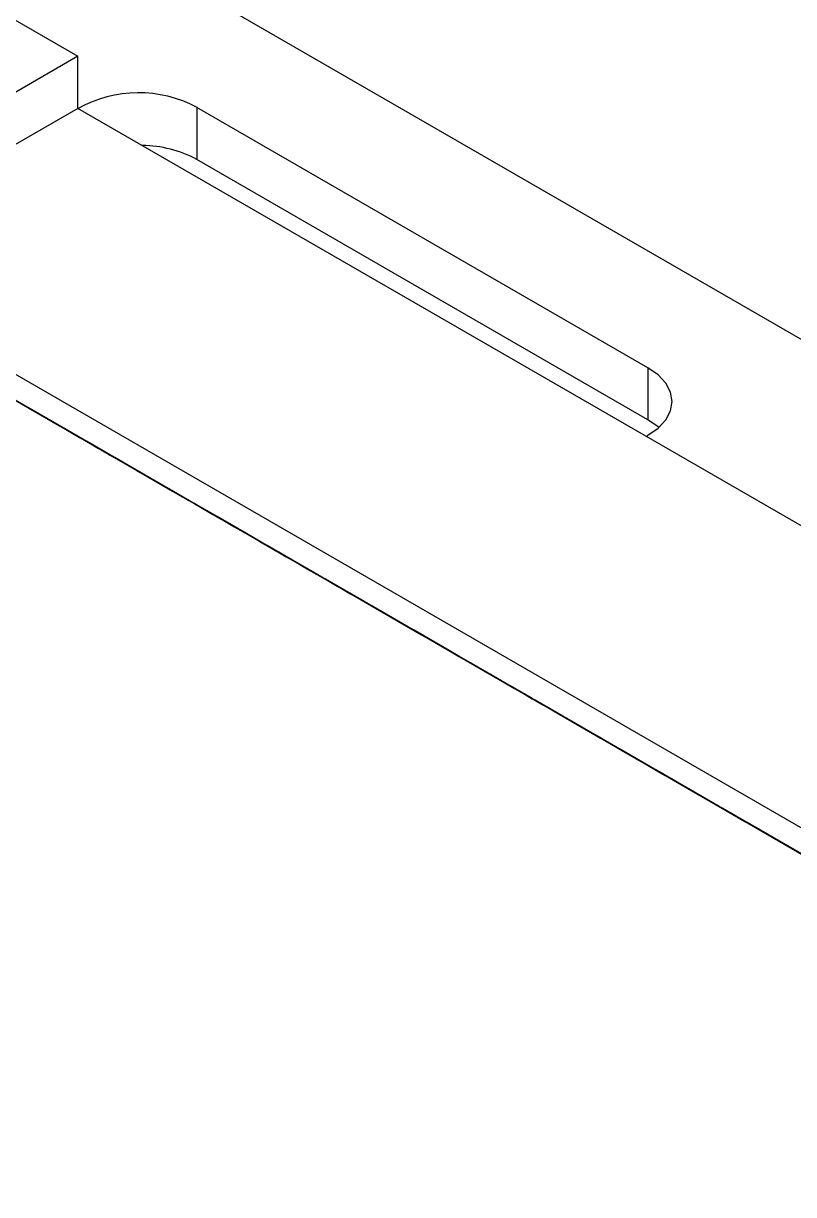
# Model space of a CAD drawing. Header units: millimetres. Extents: x 15 to 415, y 5 to 292.
# Drawn here: x 340.02 to 352.09, y 89.53 to 107.89 of the extents above; entities that cross this region are included whole.
import ezdxf

# ---------------------------------------------------------------- set-up
doc = ezdxf.new("R2010")
doc.units = ezdxf.units.MM

msp = doc.modelspace()

# ---------------------------------------------------------------- linework, layer by layer
at = {"color": 7, "linetype": 'Continuous', "lineweight": 25}
for p, q in [((336.347, 109.99), (340.873, 107.378)), ((366.031, 94.96), (342.714, 108.421)), ((330.69, 107.296), (360.954, 89.825)), ((340.873, 107.378), (336.771, 105.01)), ((340.873, 106.561), (340.873, 107.378)), ((340.873, 106.561), (336.771, 104.194)), ((358.267, 96.519), (340.873, 106.561)), ((349.81, 102.495), (342.739, 106.577)), ((342.739, 106.577), (342.739, 105.76)), ((349.81, 101.678), (342.739, 105.76)), ((364.844, 87.579), (334.579, 105.05)), ((336.771, 104.194), (354.873, 93.744)), ((340.079, 101.876), (339.018, 102.488)), ((349.81, 102.495), (349.81, 101.678)), ((340.482, 101.643), (339.587, 102.159)), ((339.688, 102.101), (340.582, 101.585)), ((340.011, 101.915), (340.054, 101.89)), ((341.079, 101.298), (340.018, 101.911)), ((340.018, 101.911), (340.16, 101.829)), ((340.231, 101.788), (340.079, 101.876)), ((340.16, 101.829), (340.498, 101.634)), ((340.505, 101.629), (340.339, 101.725)), ((340.339, 101.725), (340.482, 101.643)), ((341.374, 101.128), (340.48, 101.644)), ((340.48, 101.644), (340.58, 101.586)), ((340.498, 101.634), (340.57, 101.592)), ((340.891, 101.407), (340.505, 101.629)), ((340.58, 101.586), (341.474, 101.07)), ((340.582, 101.585), (340.725, 101.503)), ((340.62, 101.563), (340.64, 101.551)), ((341.661, 100.963), (340.638, 101.553)), ((340.638, 101.553), (340.797, 101.461)), ((340.667, 101.536), (341.051, 101.315)), ((340.745, 101.491), (340.667, 101.536)), ((340.725, 101.503), (340.891, 101.407)), ((341.449, 101.085), (340.755, 101.485)), ((340.755, 101.485), (340.873, 101.417)), ((340.797, 101.461), (341.211, 101.222)), ((340.873, 101.417), (341.362, 101.134)), ((341.134, 101.267), (340.938, 101.38)), ((340.938, 101.38), (341.12, 101.275)), ((341.269, 101.189), (341.005, 101.341)), ((341.005, 101.341), (341.171, 101.245)), ((341.051, 101.315), (341.125, 101.272)), ((341.057, 101.311), (341.127, 101.27)), ((341.362, 101.134), (341.073, 101.302)), ((341.073, 101.302), (341.197, 101.23)), ((341.299, 101.171), (341.079, 101.298)), ((341.12, 101.275), (341.785, 100.891)), ((341.127, 101.27), (341.295, 101.174)), ((341.606, 100.994), (341.134, 101.267)), ((341.171, 101.245), (342.269, 100.611)), ((341.197, 101.23), (341.585, 101.006)), ((341.211, 101.222), (341.38, 101.125)), ((341.398, 101.114), (341.231, 101.21)), ((341.231, 101.21), (341.374, 101.128)), ((341.295, 101.174), (341.235, 101.208)), ((342.351, 100.564), (341.252, 101.198)), ((341.252, 101.198), (341.372, 101.129)), ((341.436, 101.092), (341.268, 101.189)), ((341.268, 101.189), (341.37, 101.13)), ((341.38, 101.125), (341.269, 101.189)), ((341.37, 101.13), (341.695, 100.943)), ((341.372, 101.129), (341.991, 100.772)), ((341.784, 100.891), (341.398, 101.114)), ((342.15, 100.68), (341.436, 101.092)), ((341.826, 100.867), (341.449, 101.085)), ((341.474, 101.07), (341.617, 100.987)), ((341.585, 101.006), (342.242, 100.627)), ((341.695, 100.943), (341.606, 100.994)), ((341.617, 100.987), (341.784, 100.891)), ((341.785, 100.891), (341.661, 100.963)), ((342.126, 100.693), (341.666, 100.959)), ((341.666, 100.959), (341.941, 100.8)), ((342.313, 100.586), (341.726, 100.925)), ((341.726, 100.925), (341.85, 100.853)), ((342.109, 100.704), (341.818, 100.872)), ((341.818, 100.872), (341.906, 100.821)), ((341.941, 100.8), (341.826, 100.867)), ((341.85, 100.853), (342.873, 100.263)), ((341.906, 100.821), (342.357, 100.56)), ((342.988, 100.196), (341.928, 100.809)), ((341.928, 100.809), (342.069, 100.727)), ((342.111, 100.702), (341.942, 100.8)), ((341.942, 100.8), (342.442, 100.511)), ((341.991, 100.772), (342.231, 100.633)), ((342.069, 100.727), (342.407, 100.532)), ((342.231, 100.633), (342.109, 100.704)), ((342.307, 100.589), (342.111, 100.702)), ((342.242, 100.627), (342.126, 100.693)), ((342.323, 100.58), (342.128, 100.692)), ((342.128, 100.692), (342.27, 100.611)), ((342.269, 100.611), (342.15, 100.68)), ((342.27, 100.611), (342.51, 100.472)), ((342.99, 100.195), (342.307, 100.589)), ((342.547, 100.451), (342.313, 100.586)), ((342.71, 100.356), (342.323, 100.58)), ((342.51, 100.472), (342.351, 100.564)), ((342.357, 100.56), (342.547, 100.451)), ((342.407, 100.532), (342.479, 100.49)), ((342.442, 100.511), (342.611, 100.413)), ((342.611, 100.413), (342.448, 100.508)), ((342.448, 100.508), (343.34, 99.993)), ((343.57, 99.861), (342.547, 100.451)), ((342.547, 100.451), (342.706, 100.359)), ((342.576, 100.434), (342.96, 100.212)), ((342.654, 100.389), (342.576, 100.434)), ((342.812, 100.298), (342.69, 100.368)), ((342.69, 100.368), (342.99, 100.195)), ((342.706, 100.359), (343.12, 100.12)), ((342.873, 100.263), (342.71, 100.356)), ((343.224, 100.06), (342.812, 100.298)), ((343.043, 100.164), (342.847, 100.278)), ((342.847, 100.278), (343.029, 100.173)), ((343.178, 100.086), (342.914, 100.239)), ((342.914, 100.239), (343.08, 100.143)), ((342.96, 100.212), (343.034, 100.17)), ((343.209, 100.069), (342.988, 100.196)), ((343.029, 100.173), (343.694, 99.789)), ((343.515, 99.892), (343.043, 100.164)), ((343.08, 100.143), (344.178, 99.509)), ((343.12, 100.12), (343.289, 100.023)), ((344.26, 99.462), (343.161, 100.096)), ((343.161, 100.096), (343.281, 100.027)), ((343.345, 99.99), (343.178, 100.087)), ((343.178, 100.087), (343.279, 100.028)), ((343.289, 100.023), (343.178, 100.086)), ((343.34, 99.993), (343.224, 100.06)), ((343.279, 100.028), (343.604, 99.841)), ((343.281, 100.027), (343.901, 99.669)), ((343.333, 99.997), (343.354, 99.985)), ((344.059, 99.578), (343.345, 99.99)), ((343.604, 99.841), (343.515, 99.892)), ((343.694, 99.789), (343.57, 99.861)), ((344.222, 99.484), (343.635, 99.823)), ((343.635, 99.823), (343.759, 99.751)), ((344.018, 99.601), (343.727, 99.77)), ((343.727, 99.77), (343.815, 99.719)), ((343.759, 99.751), (344.782, 99.161)), ((343.815, 99.719), (344.266, 99.458)), ((343.834, 99.707), (343.932, 99.651)), ((344.897, 99.094), (343.837, 99.706)), ((343.837, 99.706), (343.978, 99.625)), ((344.021, 99.6), (343.851, 99.698)), ((343.851, 99.698), (344.351, 99.409)), ((343.901, 99.669), (344.14, 99.531)), ((343.932, 99.651), (344.101, 99.554)), ((343.978, 99.625), (344.316, 99.43)), ((344.101, 99.554), (344.016, 99.602)), ((344.14, 99.531), (344.018, 99.601)), ((344.216, 99.487), (344.021, 99.6)), ((344.233, 99.478), (344.038, 99.59)), ((344.038, 99.59), (344.179, 99.509)), ((344.178, 99.509), (344.059, 99.578)), ((344.179, 99.509), (344.419, 99.37)), ((344.899, 99.093), (344.216, 99.487)), ((344.456, 99.349), (344.222, 99.484)), ((344.62, 99.254), (344.233, 99.478)), ((344.419, 99.37), (344.26, 99.462)), ((344.266, 99.458), (344.456, 99.349)), ((344.316, 99.43), (344.388, 99.388)), ((344.351, 99.409), (344.521, 99.311)), ((344.521, 99.311), (344.358, 99.405)), ((344.358, 99.405), (345.249, 98.891)), ((345.479, 98.758), (344.456, 99.349)), ((344.456, 99.349), (344.615, 99.257)), ((344.485, 99.332), (344.87, 99.11)), ((344.563, 99.287), (344.485, 99.332)), ((344.688, 99.215), (344.519, 99.312)), ((344.721, 99.195), (344.599, 99.266)), ((344.599, 99.266), (344.899, 99.093)), ((344.615, 99.257), (345.029, 99.018)), ((344.782, 99.161), (344.62, 99.254)), ((345.134, 98.957), (344.721, 99.195)), ((344.952, 99.062), (344.756, 99.176)), ((344.756, 99.176), (344.938, 99.071)), ((345.087, 98.984), (344.823, 99.137)), ((344.823, 99.137), (344.989, 99.041)), ((344.87, 99.11), (344.943, 99.068)), ((345.118, 98.967), (344.897, 99.094)), ((344.938, 99.071), (345.603, 98.686)), ((345.424, 98.79), (344.952, 99.062)), ((344.989, 99.041), (346.088, 98.407)), ((345.575, 98.702), (345.006, 99.031)), ((345.006, 99.031), (345.154, 98.945)), ((345.029, 99.018), (345.198, 98.92)), ((346.169, 98.36), (345.07, 98.994)), ((345.07, 98.994), (345.19, 98.925)), ((345.254, 98.888), (345.087, 98.985)), ((345.087, 98.985), (345.188, 98.926)), ((345.198, 98.92), (345.087, 98.984)), ((345.249, 98.891), (345.134, 98.957)), ((345.188, 98.926), (345.513, 98.738)), ((345.19, 98.925), (345.81, 98.567)), ((345.968, 98.476), (345.254, 98.888)), ((345.306, 98.858), (345.521, 98.734)), ((345.361, 98.826), (345.306, 98.858)), ((345.513, 98.738), (345.424, 98.79)), ((345.603, 98.686), (345.479, 98.758)), ((345.521, 98.734), (345.826, 98.558)), ((346.131, 98.382), (345.544, 98.721)), ((345.544, 98.721), (345.668, 98.649)), ((346.01, 98.451), (345.575, 98.702)), ((345.927, 98.499), (345.636, 98.667)), ((345.636, 98.667), (345.725, 98.616)), ((345.668, 98.649), (346.691, 98.058)), ((345.725, 98.616), (346.175, 98.356)), ((346.807, 97.992), (345.746, 98.604)), ((345.746, 98.604), (345.887, 98.523)), ((345.93, 98.498), (345.761, 98.595)), ((345.761, 98.595), (346.261, 98.307)), ((345.81, 98.567), (346.049, 98.429)), ((345.826, 98.558), (346.01, 98.451)), ((345.887, 98.523), (346.225, 98.328)), ((346.049, 98.429), (345.927, 98.499)), ((346.125, 98.385), (345.93, 98.498)), ((346.142, 98.376), (345.947, 98.488)), ((345.947, 98.488), (346.088, 98.407)), ((346.088, 98.407), (345.968, 98.476)), ((346.088, 98.407), (346.328, 98.268)), ((346.808, 97.991), (346.125, 98.385)), ((346.365, 98.246), (346.131, 98.382)), ((346.529, 98.152), (346.142, 98.376)), ((346.328, 98.268), (346.169, 98.36)), ((346.175, 98.356), (346.365, 98.246)), ((346.225, 98.328), (346.298, 98.286)), ((346.261, 98.307), (346.43, 98.209)), ((346.43, 98.209), (346.267, 98.303)), ((346.267, 98.303), (347.158, 97.789)), ((347.388, 97.656), (346.366, 98.247)), ((346.366, 98.247), (346.524, 98.155)), ((346.395, 98.23), (346.779, 98.008)), ((346.472, 98.185), (346.395, 98.23)), ((346.631, 98.093), (346.508, 98.164)), ((346.508, 98.164), (346.808, 97.991)), ((346.524, 98.155), (346.938, 97.916)), ((346.691, 98.058), (346.529, 98.152)), ((346.727, 98.037), (346.563, 98.132)), ((346.563, 98.132), (346.909, 97.932)), ((347.043, 97.855), (346.631, 98.093)), ((346.862, 97.96), (346.665, 98.074)), ((346.665, 98.074), (346.847, 97.968)), ((346.909, 97.932), (346.694, 98.057)), ((346.694, 98.057), (346.826, 97.98)), ((347.698, 97.477), (346.727, 98.037)), ((346.997, 97.882), (346.732, 98.035)), ((346.732, 98.035), (346.898, 97.939)), ((346.779, 98.008), (346.852, 97.966)), ((347.027, 97.865), (346.807, 97.992)), ((346.826, 97.98), (347.041, 97.856)), ((346.847, 97.968), (347.513, 97.584)), ((347.334, 97.688), (346.862, 97.96)), ((347.08, 97.834), (346.869, 97.956)), ((346.869, 97.956), (347.564, 97.554)), ((346.898, 97.939), (347.997, 97.305)), ((346.938, 97.916), (347.107, 97.818)), ((348.078, 97.258), (346.98, 97.892)), ((346.98, 97.892), (347.099, 97.823)), ((347.163, 97.786), (346.996, 97.883)), ((346.996, 97.883), (347.098, 97.824)), ((347.107, 97.818), (346.997, 97.882)), ((347.041, 97.856), (347.161, 97.787)), ((347.158, 97.789), (347.043, 97.855)), ((347.564, 97.554), (347.08, 97.834)), ((347.098, 97.824), (347.422, 97.636)), ((347.099, 97.823), (347.719, 97.465)), ((347.161, 97.787), (347.33, 97.689)), ((347.877, 97.374), (347.163, 97.786)), ((347.33, 97.689), (347.21, 97.758)), ((347.21, 97.758), (347.887, 97.368)), ((347.422, 97.636), (347.334, 97.688)), ((347.513, 97.584), (347.388, 97.656)), ((348.04, 97.28), (347.453, 97.618)), ((347.453, 97.618), (347.577, 97.547)), ((347.837, 97.397), (347.546, 97.565)), ((347.546, 97.565), (347.634, 97.514)), ((347.577, 97.547), (348.6, 96.956)), ((347.634, 97.514), (348.085, 97.254)), ((348.716, 96.89), (347.655, 97.502)), ((347.655, 97.502), (347.796, 97.421)), ((347.839, 97.396), (347.67, 97.493)), ((347.67, 97.493), (348.17, 97.205)), ((347.887, 97.368), (347.698, 97.477)), ((347.719, 97.465), (347.959, 97.327)), ((347.796, 97.421), (348.135, 97.225)), ((347.959, 97.327), (347.837, 97.397)), ((348.035, 97.283), (347.839, 97.396)), ((348.051, 97.273), (347.856, 97.386)), ((347.856, 97.386), (347.997, 97.304)), ((347.997, 97.305), (347.877, 97.374)), ((347.997, 97.304), (348.238, 97.166)), ((348.717, 96.889), (348.035, 97.283)), ((348.275, 97.144), (348.04, 97.28)), ((348.438, 97.05), (348.051, 97.273)), ((348.238, 97.166), (348.078, 97.258)), ((348.085, 97.254), (348.275, 97.144)), ((348.135, 97.225), (348.207, 97.184)), ((348.17, 97.205), (348.339, 97.107)), ((348.339, 97.107), (348.176, 97.201)), ((348.176, 97.201), (349.067, 96.686)), ((349.297, 96.554), (348.275, 97.144)), ((348.275, 97.144), (348.434, 97.053)), ((348.304, 97.128), (348.688, 96.906)), ((348.382, 97.083), (348.304, 97.128)), ((348.48, 97.025), (348.311, 97.123)), ((348.54, 96.991), (348.418, 97.062)), ((348.418, 97.062), (348.717, 96.889)), ((348.434, 97.053), (348.847, 96.814)), ((348.6, 96.956), (348.438, 97.05)), ((348.952, 96.753), (348.54, 96.991)), ((348.771, 96.858), (348.574, 96.971)), ((348.574, 96.971), (348.756, 96.866)), ((348.906, 96.78), (348.642, 96.933)), ((348.642, 96.933), (348.807, 96.837)), ((348.688, 96.906), (348.761, 96.864)), ((348.936, 96.763), (348.716, 96.89)), ((348.756, 96.866), (349.422, 96.482)), ((349.243, 96.585), (348.771, 96.858)), ((348.807, 96.837), (349.906, 96.203)), ((348.847, 96.814), (349.017, 96.716)), ((349.028, 96.709), (348.875, 96.798)), ((348.875, 96.798), (348.959, 96.749)), ((349.988, 96.155), (348.889, 96.79)), ((348.889, 96.79), (349.009, 96.721)), ((349.072, 96.684), (348.905, 96.78)), ((348.905, 96.78), (349.007, 96.722)), ((349.017, 96.716), (348.906, 96.78)), ((349.067, 96.686), (348.952, 96.753)), ((349.007, 96.722), (349.332, 96.534)), ((349.009, 96.721), (349.628, 96.363)), ((349.108, 96.663), (349.028, 96.709)), ((349.786, 96.272), (349.072, 96.684)), ((349.363, 96.516), (349.194, 96.613)), ((349.332, 96.534), (349.243, 96.585)), ((349.422, 96.482), (349.297, 96.554)), ((349.949, 96.178), (349.362, 96.516)), ((349.362, 96.516), (349.487, 96.445)), ((349.746, 96.295), (349.455, 96.463)), ((349.455, 96.463), (349.543, 96.412)), ((349.487, 96.445), (350.509, 95.854)), ((349.543, 96.412), (349.994, 96.152)), ((350.625, 95.788), (349.564, 96.4)), ((349.564, 96.4), (349.706, 96.318)), ((349.748, 96.294), (349.579, 96.391)), ((349.579, 96.391), (350.079, 96.102)), ((349.628, 96.363), (349.868, 96.225)), ((349.706, 96.318), (350.044, 96.123)), ((349.868, 96.225), (349.746, 96.295)), ((349.944, 96.181), (349.748, 96.294)), ((349.96, 96.171), (349.765, 96.284)), ((349.765, 96.284), (349.906, 96.202)), ((349.906, 96.203), (349.786, 96.272)), ((349.906, 96.202), (350.147, 96.063)), ((350.627, 95.786), (349.944, 96.181)), ((350.184, 96.042), (349.949, 96.178)), ((350.347, 95.948), (349.96, 96.171)), ((350.147, 96.063), (349.988, 96.155)), ((349.994, 96.152), (350.184, 96.042)), ((350.044, 96.123), (350.116, 96.082)), ((350.079, 96.102), (350.248, 96.005)), ((350.248, 96.005), (350.085, 96.099)), ((350.085, 96.099), (350.977, 95.584)), ((351.207, 95.452), (350.184, 96.042)), ((350.184, 96.042), (350.343, 95.951)), ((350.213, 96.026), (350.597, 95.804)), ((350.291, 95.981), (350.213, 96.026)), ((350.369, 95.935), (350.22, 96.021)), ((350.22, 96.021), (350.731, 95.726)), ((350.449, 95.889), (350.327, 95.959)), ((350.327, 95.959), (350.627, 95.786)), ((350.343, 95.951), (350.757, 95.712)), ((350.509, 95.854), (350.347, 95.948)), ((350.797, 95.688), (350.369, 95.935)), ((350.861, 95.651), (350.449, 95.889)), ((350.68, 95.756), (350.483, 95.869)), ((350.483, 95.869), (350.666, 95.764)), ((350.815, 95.678), (350.551, 95.83)), ((350.551, 95.83), (350.717, 95.735)), ((350.597, 95.804), (350.671, 95.761)), ((350.916, 95.619), (350.6, 95.801)), ((350.6, 95.801), (350.855, 95.654)), ((350.845, 95.661), (350.625, 95.788)), ((350.666, 95.764), (351.331, 95.38)), ((351.152, 95.483), (350.68, 95.756)), ((350.717, 95.735), (351.815, 95.1)), ((350.731, 95.726), (350.916, 95.619)), ((350.757, 95.712), (350.926, 95.614)), ((351.897, 95.053), (350.798, 95.688)), ((350.798, 95.688), (350.918, 95.618)), ((350.982, 95.582), (350.814, 95.678)), ((350.814, 95.678), (350.916, 95.62)), ((350.926, 95.614), (350.815, 95.678)), ((350.977, 95.584), (350.861, 95.651)), ((350.916, 95.62), (351.241, 95.432)), ((350.918, 95.618), (351.537, 95.261)), ((351.695, 95.17), (350.982, 95.582)), ((351.163, 95.477), (351.11, 95.507)), ((351.241, 95.432), (351.152, 95.483)), ((351.331, 95.38), (351.207, 95.452)), ((351.858, 95.075), (351.272, 95.414)), ((351.272, 95.414), (351.396, 95.342)), ((351.655, 95.193), (351.364, 95.361)), ((351.364, 95.361), (351.452, 95.31)), ((351.396, 95.342), (352.418, 94.752)), ((351.452, 95.31), (351.903, 95.05)), ((352.534, 94.686), (351.474, 95.298)), ((351.474, 95.298), (351.615, 95.216)), ((351.657, 95.191), (351.488, 95.289)), ((351.488, 95.289), (351.988, 95)), ((351.537, 95.261), (351.777, 95.122)), ((351.615, 95.216), (351.953, 95.021)), ((351.777, 95.122), (351.655, 95.193)), ((351.853, 95.078), (351.657, 95.191)), ((351.869, 95.069), (351.674, 95.182)), ((351.674, 95.182), (351.816, 95.1)), ((351.815, 95.1), (351.695, 95.17)), ((351.816, 95.1), (352.056, 94.961)), ((352.536, 94.684), (351.853, 95.078)), ((352.093, 94.94), (351.858, 95.075)), ((352.256, 94.846), (351.869, 95.069)), ((352.056, 94.961), (351.897, 95.053)), ((351.903, 95.05), (352.093, 94.94)), ((351.953, 95.021), (352.025, 94.979)), ((351.988, 95), (352.157, 94.903)), ((352.157, 94.903), (351.994, 94.997)), ((351.994, 94.997), (352.886, 94.482))]:
    msp.add_line(p, q, dxfattribs=at)
at = {"color": 7, "linetype": 'Continuous', "lineweight": 25, "flags": 128}
for points in [[(349.782, 101.418), (349.81, 101.434), (349.972, 101.547), (350.092, 101.677), (350.166, 101.818), (350.191, 101.964), (350.166, 102.111), (350.092, 102.252), (349.972, 102.381), (349.81, 102.495)], [(349.982, 101.556), (349.972, 101.565), (349.81, 101.678)]]:
    msp.add_lwpolyline(points, dxfattribs=at)
at = {"color": 7, "linetype": 'Continuous', "lineweight": 25}
for centre, radius, start, end in [((341.822, 104.841), 1.964, 62.1407, 118.8628), ((341.864, 104.121), 1.858, 61.8978, 89.5013)]:
    msp.add_arc(centre, radius, start, end, dxfattribs=at)
for points, knots in [([(340.128, 101.848), (340.118, 101.853), (340.099, 101.864), (340.071, 101.88), (340.043, 101.896), (340.016, 101.912), (339.989, 101.927), (339.963, 101.942), (339.938, 101.957), (339.914, 101.971), (339.89, 101.985), (339.867, 101.998), (339.845, 102.011), (339.817, 102.027), (339.784, 102.046), (339.761, 102.059), (339.75, 102.065)], [0, 0, 0, 0, 0.084683, 0.165292, 0.240782, 0.312839, 0.380937, 0.446095, 0.508031, 0.567831, 0.625376, 0.680859, 0.735684, 0.788918, 0.894279, 1, 1, 1, 1]), ([(340.005, 101.918), (340.017, 101.911), (340.039, 101.899), (340.066, 101.883), (340.085, 101.872), (340.094, 101.867), (340.095, 101.866), (340.089, 101.87), (340.075, 101.878), (340.061, 101.886), (340.054, 101.89)], [0, 0, 0, 0, 0.157241, 0.292206, 0.411508, 0.518998, 0.624207, 0.736823, 0.860395, 1, 1, 1, 1]), ([(340.068, 101.882), (340.061, 101.886), (340.047, 101.894), (340.031, 101.903), (340.021, 101.909), (340.015, 101.912), (340.015, 101.912), (340.02, 101.91), (340.03, 101.904), (340.044, 101.895), (340.065, 101.884), (340.09, 101.869), (340.121, 101.851), (340.157, 101.83), (340.198, 101.807), (340.245, 101.779), (340.297, 101.75), (340.334, 101.728), (340.354, 101.717)], [0, 0, 0, 0, 0.051462, 0.100833, 0.148312, 0.195492, 0.242848, 0.291513, 0.342558, 0.396474, 0.45408, 0.515785, 0.582544, 0.654243, 0.731868, 0.815296, 0.904369, 1, 1, 1, 1]), ([(340.613, 101.567), (340.6, 101.574), (340.574, 101.589), (340.534, 101.613), (340.494, 101.636), (340.454, 101.659), (340.415, 101.682), (340.376, 101.704), (340.339, 101.725), (340.302, 101.747), (340.267, 101.767), (340.233, 101.787), (340.2, 101.805), (340.169, 101.823), (340.14, 101.84), (340.113, 101.856), (340.089, 101.87), (340.075, 101.878), (340.068, 101.882)], [0, 0, 0, 0, 0.078675, 0.153851, 0.226431, 0.295825, 0.362808, 0.427174, 0.488749, 0.548432, 0.606254, 0.6629, 0.718767, 0.774122, 0.829426, 0.885294, 0.941527, 1, 1, 1, 1]), ([(340.231, 101.788), (340.238, 101.784), (340.251, 101.776), (340.268, 101.766), (340.283, 101.758), (340.295, 101.751), (340.303, 101.746), (340.307, 101.744), (340.308, 101.744), (340.305, 101.745), (340.298, 101.749), (340.286, 101.756), (340.271, 101.765), (340.251, 101.776), (340.227, 101.79), (340.198, 101.807), (340.165, 101.826), (340.14, 101.84), (340.128, 101.848)], [0, 0, 0, 0, 0.06535, 0.127302, 0.18714, 0.244757, 0.300921, 0.355338, 0.40881, 0.462177, 0.517032, 0.57357, 0.63294, 0.695642, 0.763003, 0.835746, 0.914627, 1, 1, 1, 1]), ([(340.448, 101.663), (340.435, 101.67), (340.41, 101.685), (340.374, 101.705), (340.343, 101.723), (340.316, 101.739), (340.292, 101.753), (340.271, 101.765), (340.254, 101.775), (340.24, 101.783), (340.229, 101.789), (340.221, 101.793), (340.217, 101.796), (340.216, 101.796), (340.218, 101.795), (340.222, 101.793), (340.23, 101.788), (340.236, 101.785), (340.24, 101.783)], [0, 0, 0, 0, 0.109897, 0.210485, 0.302577, 0.386191, 0.462309, 0.531571, 0.595173, 0.652036, 0.704184, 0.751574, 0.7957, 0.836721, 0.876616, 0.916691, 0.957033, 1, 1, 1, 1]), ([(340.24, 101.783), (340.243, 101.781), (340.249, 101.777), (340.261, 101.77), (340.273, 101.763), (340.292, 101.752), (340.318, 101.738), (340.352, 101.718), (340.388, 101.697), (340.426, 101.675), (340.465, 101.652), (340.49, 101.638), (340.503, 101.631)], [0, 0, 0, 0, 0.055335, 0.108532, 0.160636, 0.213652, 0.32115, 0.435525, 0.558678, 0.694013, 0.841015, 1, 1, 1, 1]), ([(340.354, 101.717), (340.383, 101.7), (340.439, 101.668), (340.51, 101.626), (340.567, 101.594), (340.608, 101.57), (340.649, 101.547), (340.689, 101.524), (340.728, 101.501), (340.767, 101.478), (340.805, 101.456), (340.843, 101.435), (340.88, 101.413), (340.916, 101.392), (340.952, 101.372), (340.987, 101.351), (341.021, 101.332), (341.054, 101.313), (341.086, 101.294), (341.118, 101.276), (341.149, 101.258), (341.179, 101.24), (341.209, 101.223), (341.226, 101.213), (341.235, 101.208)], [0, 0, 0, 0, 0.104207, 0.20333, 0.250739, 0.296596, 0.340963, 0.383911, 0.425314, 0.465296, 0.504263, 0.542087, 0.579077, 0.615137, 0.650403, 0.68538, 0.72062, 0.756015, 0.792531, 0.829974, 0.869048, 0.910143, 0.953739, 1, 1, 1, 1]), ([(340.59, 101.581), (340.585, 101.583), (340.576, 101.588), (340.56, 101.598), (340.542, 101.608), (340.524, 101.618), (340.505, 101.63), (340.486, 101.641), (340.466, 101.652), (340.454, 101.659), (340.448, 101.663)], [0, 0, 0, 0, 0.12858, 0.25741, 0.386194, 0.514534, 0.641546, 0.767829, 0.888811, 1, 1, 1, 1]), ([(340.503, 101.631), (340.515, 101.624), (340.538, 101.611), (340.567, 101.594), (340.59, 101.58), (340.606, 101.571), (340.616, 101.566), (340.616, 101.565), (340.613, 101.567), (340.607, 101.571), (340.6, 101.575), (340.593, 101.579), (340.59, 101.581)], [0, 0, 0, 0, 0.153715, 0.295524, 0.425617, 0.5436, 0.653522, 0.762551, 0.818331, 0.875383, 0.936034, 1, 1, 1, 1]), ([(341.262, 101.193), (341.248, 101.201), (341.221, 101.217), (341.178, 101.241), (341.134, 101.267), (341.089, 101.293), (341.044, 101.319), (340.999, 101.345), (340.954, 101.371), (340.908, 101.397), (340.863, 101.423), (340.819, 101.449), (340.775, 101.474), (340.731, 101.499), (340.689, 101.524), (340.648, 101.547), (340.607, 101.571), (340.583, 101.585), (340.57, 101.592)], [0, 0, 0, 0, 0.062253, 0.122433, 0.181011, 0.23898, 0.29612, 0.351904, 0.408033, 0.464707, 0.522375, 0.581538, 0.642904, 0.707111, 0.774258, 0.845082, 0.920196, 1, 1, 1, 1]), ([(340.769, 101.477), (340.776, 101.473), (340.789, 101.466), (340.804, 101.457), (340.815, 101.451), (340.822, 101.447), (340.824, 101.445), (340.823, 101.446), (340.819, 101.448), (340.81, 101.453), (340.798, 101.46), (340.782, 101.47), (340.762, 101.481), (340.739, 101.494), (340.713, 101.509), (340.683, 101.527), (340.65, 101.546), (340.626, 101.56), (340.613, 101.567)], [0, 0, 0, 0, 0.063583, 0.123557, 0.180728, 0.235998, 0.290551, 0.344505, 0.39907, 0.454315, 0.512119, 0.571267, 0.633743, 0.699347, 0.768628, 0.841739, 0.918623, 1, 1, 1, 1]), ([(340.62, 101.563), (340.634, 101.555), (340.662, 101.539), (340.702, 101.516), (340.739, 101.495), (340.759, 101.483), (340.769, 101.477)], [0, 0, 0, 0, 0.235952, 0.483683, 0.739775, 1, 1, 1, 1]), ([(341.057, 101.311), (341.05, 101.315), (341.037, 101.323), (341.014, 101.335), (340.992, 101.349), (340.968, 101.362), (340.944, 101.376), (340.92, 101.39), (340.895, 101.405), (340.869, 101.42), (340.842, 101.435), (340.815, 101.45), (340.788, 101.466), (340.76, 101.483), (340.731, 101.499), (340.701, 101.516), (340.671, 101.534), (340.651, 101.545), (340.64, 101.551)], [0, 0, 0, 0, 0.074767, 0.143839, 0.20779, 0.267344, 0.323945, 0.378572, 0.432411, 0.486194, 0.541172, 0.59779, 0.656968, 0.719063, 0.784356, 0.852774, 0.924374, 1, 1, 1, 1]), ([(340.745, 101.491), (340.751, 101.488), (340.763, 101.481), (340.782, 101.47), (340.802, 101.458), (340.823, 101.446), (340.844, 101.434), (340.866, 101.422), (340.888, 101.409), (340.911, 101.396), (340.934, 101.382), (340.957, 101.369), (340.98, 101.356), (341.003, 101.342), (341.027, 101.328), (341.05, 101.315), (341.073, 101.302), (341.088, 101.293), (341.096, 101.289)], [0, 0, 0, 0, 0.075485, 0.14701, 0.215001, 0.27947, 0.341289, 0.400679, 0.458615, 0.515655, 0.57264, 0.629216, 0.687062, 0.745537, 0.805857, 0.868164, 0.932486, 1, 1, 1, 1]), ([(341.096, 101.289), (341.103, 101.285), (341.116, 101.277), (341.133, 101.267), (341.149, 101.258), (341.162, 101.25), (341.174, 101.244), (341.182, 101.239), (341.188, 101.235), (341.192, 101.233), (341.193, 101.232), (341.192, 101.233), (341.188, 101.236), (341.181, 101.24), (341.171, 101.245), (341.159, 101.252), (341.143, 101.261), (341.131, 101.268), (341.125, 101.272)], [0, 0, 0, 0, 0.0627849, 0.1231269, 0.181336, 0.2382961, 0.2934629, 0.3477735, 0.4024193, 0.4572293, 0.5134915, 0.5714756, 0.6322226, 0.6966777, 0.7645347, 0.8379573, 0.9158176, 1, 1, 1, 1]), ([(341.299, 101.171), (341.311, 101.165), (341.333, 101.152), (341.363, 101.135), (341.387, 101.121), (341.406, 101.109), (341.421, 101.101), (341.431, 101.095), (341.436, 101.093), (341.436, 101.092), (341.431, 101.095), (341.421, 101.101), (341.407, 101.109), (341.387, 101.121), (341.363, 101.135), (341.334, 101.151), (341.3, 101.171), (341.275, 101.185), (341.262, 101.193)], [0, 0, 0, 0, 0.081242, 0.157686, 0.230063, 0.29839, 0.36339, 0.425176, 0.483976, 0.540573, 0.595881, 0.650418, 0.704951, 0.76004, 0.816477, 0.875, 0.93583, 1, 1, 1, 1]), ([(343.171, 100.091), (343.157, 100.099), (343.13, 100.114), (343.087, 100.139), (343.043, 100.165), (342.998, 100.19), (342.953, 100.216), (342.908, 100.243), (342.863, 100.269), (342.817, 100.295), (342.772, 100.321), (342.728, 100.347), (342.684, 100.372), (342.641, 100.397), (342.598, 100.422), (342.557, 100.445), (342.516, 100.469), (342.492, 100.483), (342.479, 100.49)], [0, 0, 0, 0, 0.062253, 0.122433, 0.181011, 0.23898, 0.29612, 0.351904, 0.408033, 0.464707, 0.522375, 0.581538, 0.642904, 0.707111, 0.774258, 0.845082, 0.920196, 1, 1, 1, 1]), ([(342.654, 100.389), (342.66, 100.386), (342.672, 100.379), (342.691, 100.368), (342.711, 100.356), (342.732, 100.344), (342.753, 100.332), (342.775, 100.319), (342.797, 100.307), (342.82, 100.294), (342.843, 100.28), (342.866, 100.267), (342.889, 100.253), (342.913, 100.24), (342.936, 100.226), (342.959, 100.213), (342.983, 100.2), (342.997, 100.191), (343.005, 100.187)], [0, 0, 0, 0, 0.075485, 0.14701, 0.215001, 0.27947, 0.341289, 0.400679, 0.458615, 0.515655, 0.57264, 0.629216, 0.687062, 0.745537, 0.805857, 0.868164, 0.932486, 1, 1, 1, 1]), ([(342.816, 100.295), (342.805, 100.301), (342.786, 100.313), (342.761, 100.327), (342.742, 100.338), (342.729, 100.346), (342.72, 100.35), (342.719, 100.351), (342.722, 100.35), (342.731, 100.344), (342.746, 100.335), (342.767, 100.323), (342.795, 100.308), (342.828, 100.289), (342.867, 100.266), (342.912, 100.24), (342.963, 100.211), (343, 100.189), (343.019, 100.178)], [0, 0, 0, 0, 0.064883, 0.126369, 0.184727, 0.240857, 0.295434, 0.349088, 0.402528, 0.456727, 0.512263, 0.57018, 0.631356, 0.695817, 0.764516, 0.837811, 0.916431, 1, 1, 1, 1]), ([(343.443, 99.933), (343.429, 99.941), (343.403, 99.956), (343.362, 99.98), (343.32, 100.004), (343.278, 100.029), (343.235, 100.053), (343.193, 100.078), (343.15, 100.102), (343.109, 100.126), (343.068, 100.15), (343.027, 100.173), (342.988, 100.196), (342.95, 100.218), (342.913, 100.239), (342.879, 100.259), (342.845, 100.278), (342.826, 100.29), (342.816, 100.295)], [0, 0, 0, 0, 0.0662159, 0.1301277, 0.1917169, 0.2524478, 0.3123316, 0.3711029, 0.4294417, 0.4877532, 0.5466662, 0.6064497, 0.6674311, 0.730429, 0.7952612, 0.8610732, 0.9293315, 1, 1, 1, 1]), ([(343.16, 100.097), (343.147, 100.104), (343.122, 100.118), (343.089, 100.138), (343.058, 100.155), (343.033, 100.17), (343.011, 100.183), (342.992, 100.194), (342.977, 100.202), (342.966, 100.209), (342.958, 100.213), (342.954, 100.216), (342.953, 100.216), (342.956, 100.215), (342.962, 100.211), (342.97, 100.206), (342.982, 100.199), (342.992, 100.194), (342.997, 100.191)], [0, 0, 0, 0, 0.098461, 0.189122, 0.271503, 0.347197, 0.416453, 0.48007, 0.539484, 0.594545, 0.646519, 0.696242, 0.743813, 0.791687, 0.840637, 0.89121, 0.944304, 1, 1, 1, 1]), ([(342.997, 100.191), (343.002, 100.188), (343.011, 100.183), (343.026, 100.174), (343.042, 100.165), (343.059, 100.155), (343.077, 100.145), (343.095, 100.134), (343.114, 100.123), (343.14, 100.108), (343.173, 100.089), (343.206, 100.07), (343.233, 100.055), (343.253, 100.043), (343.273, 100.032), (343.285, 100.024), (343.292, 100.021)], [0, 0, 0, 0, 0.069281, 0.135588, 0.20042, 0.262498, 0.324073, 0.382991, 0.441882, 0.500144, 0.616895, 0.737999, 0.800631, 0.864412, 0.930719, 1, 1, 1, 1]), ([(343.005, 100.187), (343.012, 100.183), (343.025, 100.175), (343.042, 100.165), (343.058, 100.156), (343.071, 100.148), (343.083, 100.142), (343.092, 100.137), (343.098, 100.133), (343.102, 100.131), (343.103, 100.13), (343.101, 100.131), (343.097, 100.133), (343.09, 100.137), (343.08, 100.143), (343.068, 100.15), (343.052, 100.159), (343.04, 100.166), (343.034, 100.17)], [0, 0, 0, 0, 0.062785, 0.123127, 0.181336, 0.238296, 0.293463, 0.347774, 0.402419, 0.457229, 0.513492, 0.571476, 0.632223, 0.696678, 0.764535, 0.837957, 0.915818, 1, 1, 1, 1]), ([(343.019, 100.178), (343.048, 100.162), (343.104, 100.129), (343.177, 100.087), (343.235, 100.053), (343.278, 100.029), (343.32, 100.004), (343.363, 99.98), (343.405, 99.955), (343.447, 99.931), (343.489, 99.907), (343.531, 99.883), (343.572, 99.859), (343.614, 99.835), (343.655, 99.811), (343.696, 99.787), (343.737, 99.764), (343.777, 99.74), (343.818, 99.717), (343.858, 99.694), (343.898, 99.67), (343.938, 99.648), (343.978, 99.624), (344.003, 99.61), (344.016, 99.602)], [0, 0, 0, 0, 0.089838, 0.175716, 0.216967, 0.256805, 0.295828, 0.333663, 0.37077, 0.407307, 0.443358, 0.47929, 0.515013, 0.551144, 0.587843, 0.625376, 0.664317, 0.704639, 0.747125, 0.791739, 0.839015, 0.889277, 0.943074, 1, 1, 1, 1]), ([(343.336, 99.995), (343.33, 99.998), (343.318, 100.006), (343.296, 100.018), (343.274, 100.031), (343.251, 100.044), (343.227, 100.058), (343.205, 100.071), (343.182, 100.084), (343.167, 100.093), (343.16, 100.097)], [0, 0, 0, 0, 0.134176, 0.269245, 0.401956, 0.533264, 0.658932, 0.780587, 0.89462, 1, 1, 1, 1]), ([(343.209, 100.069), (343.22, 100.062), (343.243, 100.05), (343.272, 100.033), (343.296, 100.018), (343.316, 100.007), (343.33, 99.999), (343.34, 99.993), (343.345, 99.99), (343.345, 99.99), (343.34, 99.993), (343.33, 99.999), (343.316, 100.007), (343.296, 100.018), (343.272, 100.032), (343.243, 100.049), (343.209, 100.069), (343.184, 100.083), (343.171, 100.091)], [0, 0, 0, 0, 0.081242, 0.157686, 0.230063, 0.29839, 0.36339, 0.425176, 0.483976, 0.540573, 0.595881, 0.650418, 0.704951, 0.76004, 0.816477, 0.875, 0.93583, 1, 1, 1, 1]), ([(343.292, 100.021), (343.303, 100.014), (343.325, 100.001), (343.351, 99.986), (343.372, 99.974), (343.381, 99.969), (343.384, 99.967), (343.384, 99.967), (343.383, 99.968), (343.378, 99.971), (343.372, 99.974), (343.363, 99.98), (343.351, 99.986), (343.341, 99.992), (343.336, 99.995)], [0, 0, 0, 0, 0.129115, 0.250398, 0.364562, 0.475657, 0.531981, 0.589066, 0.647979, 0.710465, 0.776098, 0.845568, 0.920346, 1, 1, 1, 1]), ([(343.333, 99.997), (343.35, 99.987), (343.385, 99.967), (343.426, 99.943), (343.459, 99.924), (343.482, 99.911), (343.505, 99.898), (343.518, 99.89), (343.525, 99.886)], [0, 0, 0, 0, 0.2251867, 0.4717193, 0.600685, 0.7314129, 0.8648475, 1, 1, 1, 1]), ([(343.834, 99.707), (343.824, 99.713), (343.805, 99.724), (343.775, 99.741), (343.746, 99.759), (343.716, 99.776), (343.687, 99.793), (343.657, 99.81), (343.628, 99.827), (343.598, 99.844), (343.568, 99.861), (343.538, 99.878), (343.508, 99.896), (343.478, 99.913), (343.447, 99.931), (343.416, 99.949), (343.385, 99.967), (343.364, 99.979), (343.354, 99.985)], [0, 0, 0, 0, 0.088969, 0.170426, 0.245237, 0.313855, 0.37686, 0.436649, 0.492934, 0.547353, 0.600313, 0.65295, 0.706109, 0.76034, 0.81675, 0.875278, 0.936074, 1, 1, 1, 1]), ([(343.525, 99.886), (343.535, 99.88), (343.553, 99.87), (343.576, 99.856), (343.595, 99.846), (343.609, 99.837), (343.618, 99.832), (343.624, 99.829), (343.624, 99.829), (343.621, 99.831), (343.612, 99.835), (343.6, 99.842), (343.584, 99.852), (343.563, 99.864), (343.539, 99.878), (343.511, 99.894), (343.478, 99.913), (343.455, 99.926), (343.443, 99.933)], [0, 0, 0, 0, 0.076674, 0.149221, 0.217243, 0.282058, 0.343969, 0.403096, 0.460147, 0.516383, 0.571907, 0.628114, 0.684263, 0.742517, 0.802908, 0.865568, 0.930938, 1, 1, 1, 1]), ([(345.08, 98.989), (345.066, 98.997), (345.039, 99.012), (344.996, 99.037), (344.952, 99.062), (344.907, 99.088), (344.862, 99.114), (344.817, 99.14), (344.772, 99.167), (344.727, 99.193), (344.682, 99.219), (344.637, 99.244), (344.593, 99.27), (344.55, 99.295), (344.507, 99.319), (344.466, 99.343), (344.426, 99.367), (344.401, 99.381), (344.388, 99.388)], [0, 0, 0, 0, 0.062253, 0.122433, 0.181011, 0.23898, 0.29612, 0.351904, 0.408033, 0.464707, 0.522375, 0.581538, 0.642904, 0.707111, 0.774258, 0.845082, 0.920196, 1, 1, 1, 1]), ([(344.644, 99.24), (344.638, 99.244), (344.625, 99.251), (344.608, 99.261), (344.59, 99.271), (344.574, 99.281), (344.558, 99.29), (344.543, 99.298), (344.53, 99.306), (344.523, 99.31), (344.519, 99.312)], [0, 0, 0, 0, 0.116654, 0.242199, 0.371233, 0.502879, 0.633895, 0.763497, 0.886347, 1, 1, 1, 1]), ([(344.563, 99.287), (344.569, 99.284), (344.581, 99.277), (344.601, 99.265), (344.62, 99.254), (344.641, 99.242), (344.662, 99.23), (344.684, 99.217), (344.706, 99.204), (344.729, 99.191), (344.752, 99.178), (344.775, 99.165), (344.798, 99.151), (344.822, 99.138), (344.845, 99.124), (344.869, 99.111), (344.892, 99.097), (344.907, 99.089), (344.914, 99.084)], [0, 0, 0, 0, 0.075485, 0.14701, 0.215001, 0.27947, 0.341289, 0.400679, 0.458615, 0.515655, 0.57264, 0.629216, 0.687062, 0.745537, 0.805857, 0.868164, 0.932486, 1, 1, 1, 1]), ([(345.334, 98.842), (345.32, 98.85), (345.292, 98.866), (345.248, 98.891), (345.203, 98.917), (345.157, 98.944), (345.111, 98.97), (345.065, 98.997), (345.02, 99.023), (344.974, 99.049), (344.929, 99.075), (344.885, 99.101), (344.841, 99.126), (344.799, 99.151), (344.758, 99.174), (344.718, 99.197), (344.679, 99.22), (344.656, 99.233), (344.644, 99.24)], [0, 0, 0, 0, 0.062749, 0.122655, 0.180631, 0.237528, 0.294123, 0.350071, 0.406931, 0.464914, 0.524395, 0.585634, 0.648661, 0.714761, 0.782853, 0.852942, 0.925351, 1, 1, 1, 1]), ([(344.688, 99.215), (344.691, 99.213), (344.698, 99.209), (344.711, 99.201), (344.725, 99.193), (344.746, 99.181), (344.777, 99.163), (344.805, 99.147), (344.819, 99.139)], [0, 0, 0, 0, 0.107992, 0.221014, 0.341752, 0.469125, 0.732576, 1, 1, 1, 1]), ([(344.819, 99.139), (344.826, 99.135), (344.839, 99.127), (344.861, 99.115), (344.883, 99.102), (344.905, 99.089), (344.927, 99.077), (344.949, 99.064), (344.972, 99.051), (344.995, 99.038), (345.017, 99.025), (345.039, 99.012), (345.062, 98.999), (345.083, 98.986), (345.105, 98.974), (345.126, 98.962), (345.147, 98.95), (345.16, 98.942), (345.167, 98.938)], [0, 0, 0, 0, 0.086002, 0.167292, 0.244133, 0.316, 0.383569, 0.447826, 0.508338, 0.566982, 0.623113, 0.67693, 0.729222, 0.781676, 0.833772, 0.887113, 0.942144, 1, 1, 1, 1]), ([(344.914, 99.084), (344.921, 99.081), (344.934, 99.073), (344.952, 99.063), (344.968, 99.054), (344.981, 99.046), (344.992, 99.04), (345.001, 99.034), (345.007, 99.031), (345.011, 99.029), (345.012, 99.028), (345.01, 99.029), (345.006, 99.031), (345, 99.035), (344.99, 99.041), (344.977, 99.048), (344.962, 99.057), (344.949, 99.064), (344.943, 99.068)], [0, 0, 0, 0, 0.062785, 0.123127, 0.181336, 0.238296, 0.293463, 0.347774, 0.402419, 0.457229, 0.513492, 0.571476, 0.632223, 0.696678, 0.764535, 0.837957, 0.915818, 1, 1, 1, 1]), ([(345.118, 98.967), (345.129, 98.96), (345.152, 98.947), (345.181, 98.93), (345.206, 98.916), (345.225, 98.905), (345.239, 98.897), (345.249, 98.891), (345.254, 98.888), (345.254, 98.888), (345.249, 98.891), (345.239, 98.897), (345.225, 98.905), (345.206, 98.916), (345.181, 98.93), (345.152, 98.947), (345.119, 98.966), (345.093, 98.981), (345.08, 98.989)], [0, 0, 0, 0, 0.081242, 0.157686, 0.230063, 0.29839, 0.36339, 0.425176, 0.483976, 0.540573, 0.595881, 0.650418, 0.704951, 0.76004, 0.816477, 0.875, 0.93583, 1, 1, 1, 1]), ([(345.167, 98.938), (345.173, 98.934), (345.186, 98.927), (345.204, 98.917), (345.218, 98.909), (345.23, 98.902), (345.239, 98.897), (345.246, 98.893), (345.249, 98.891), (345.25, 98.89), (345.248, 98.891), (345.243, 98.894), (345.236, 98.898), (345.225, 98.905), (345.212, 98.912), (345.195, 98.922), (345.176, 98.933), (345.162, 98.941), (345.154, 98.945)], [0, 0, 0, 0, 0.05938, 0.115039, 0.16853, 0.219585, 0.269267, 0.318674, 0.369004, 0.42023, 0.474682, 0.532781, 0.59634, 0.664547, 0.739694, 0.819761, 0.90647, 1, 1, 1, 1]), ([(345.361, 98.826), (345.37, 98.821), (345.389, 98.81), (345.414, 98.795), (345.437, 98.782), (345.457, 98.77), (345.475, 98.76), (345.487, 98.753), (345.496, 98.748), (345.5, 98.746), (345.5, 98.746), (345.494, 98.749), (345.483, 98.756), (345.467, 98.765), (345.444, 98.778), (345.414, 98.795), (345.377, 98.817), (345.349, 98.833), (345.334, 98.842)], [0, 0, 0, 0, 0.0679833, 0.1348876, 0.200084, 0.2645457, 0.3269731, 0.3876347, 0.4456177, 0.5028822, 0.5590301, 0.6150684, 0.6713487, 0.7293665, 0.7898412, 0.8547492, 0.9243081, 1, 1, 1, 1]), ([(346.989, 97.886), (346.976, 97.894), (346.948, 97.91), (346.905, 97.935), (346.861, 97.96), (346.817, 97.986), (346.772, 98.012), (346.726, 98.038), (346.681, 98.064), (346.636, 98.091), (346.591, 98.117), (346.546, 98.142), (346.502, 98.168), (346.459, 98.193), (346.416, 98.217), (346.375, 98.241), (346.335, 98.264), (346.31, 98.279), (346.298, 98.286)], [0, 0, 0, 0, 0.062253, 0.122433, 0.181011, 0.23898, 0.29612, 0.351904, 0.408033, 0.464707, 0.522375, 0.581538, 0.642904, 0.707111, 0.774258, 0.845082, 0.920196, 1, 1, 1, 1]), ([(346.472, 98.185), (346.479, 98.181), (346.49, 98.175), (346.51, 98.163), (346.53, 98.152), (346.551, 98.14), (346.572, 98.128), (346.593, 98.115), (346.615, 98.102), (346.638, 98.089), (346.661, 98.076), (346.684, 98.063), (346.708, 98.049), (346.731, 98.036), (346.755, 98.022), (346.778, 98.009), (346.801, 97.995), (346.816, 97.987), (346.823, 97.982)], [0, 0, 0, 0, 0.075485, 0.14701, 0.215001, 0.27947, 0.341289, 0.400679, 0.458615, 0.515655, 0.57264, 0.629216, 0.687062, 0.745537, 0.805857, 0.868164, 0.932486, 1, 1, 1, 1]), ([(346.823, 97.982), (346.83, 97.978), (346.843, 97.971), (346.861, 97.961), (346.877, 97.951), (346.89, 97.944), (346.901, 97.937), (346.91, 97.932), (346.916, 97.929), (346.92, 97.926), (346.921, 97.926), (346.919, 97.927), (346.915, 97.929), (346.909, 97.933), (346.899, 97.939), (346.886, 97.946), (346.871, 97.955), (346.859, 97.962), (346.852, 97.966)], [0, 0, 0, 0, 0.062785, 0.123127, 0.181336, 0.238296, 0.293463, 0.347774, 0.402419, 0.457229, 0.513492, 0.571476, 0.632223, 0.696678, 0.764535, 0.837957, 0.915818, 1, 1, 1, 1]), ([(347.027, 97.865), (347.038, 97.858), (347.061, 97.845), (347.09, 97.828), (347.115, 97.814), (347.134, 97.803), (347.149, 97.795), (347.159, 97.789), (347.163, 97.786), (347.163, 97.786), (347.159, 97.789), (347.149, 97.795), (347.134, 97.803), (347.115, 97.814), (347.09, 97.828), (347.062, 97.845), (347.028, 97.864), (347.002, 97.879), (346.989, 97.886)], [0, 0, 0, 0, 0.081242, 0.157686, 0.230063, 0.29839, 0.36339, 0.425176, 0.483976, 0.540573, 0.595881, 0.650418, 0.704951, 0.76004, 0.816477, 0.875, 0.93583, 1, 1, 1, 1]), ([(348.899, 96.784), (348.885, 96.792), (348.858, 96.808), (348.814, 96.833), (348.771, 96.858), (348.726, 96.884), (348.681, 96.91), (348.636, 96.936), (348.59, 96.962), (348.545, 96.988), (348.5, 97.014), (348.455, 97.04), (348.411, 97.066), (348.368, 97.091), (348.325, 97.115), (348.284, 97.139), (348.244, 97.162), (348.219, 97.176), (348.207, 97.184)], [0, 0, 0, 0, 0.062253, 0.122433, 0.181011, 0.23898, 0.29612, 0.351904, 0.408033, 0.464707, 0.522375, 0.581538, 0.642904, 0.707111, 0.774258, 0.845082, 0.920196, 1, 1, 1, 1]), ([(348.459, 97.038), (348.452, 97.042), (348.438, 97.05), (348.418, 97.061), (348.398, 97.073), (348.378, 97.084), (348.36, 97.095), (348.342, 97.105), (348.325, 97.115), (348.316, 97.12), (348.311, 97.123)], [0, 0, 0, 0, 0.123722, 0.253743, 0.385925, 0.51816, 0.647414, 0.774676, 0.892816, 1, 1, 1, 1]), ([(348.382, 97.083), (348.388, 97.079), (348.4, 97.072), (348.419, 97.061), (348.439, 97.05), (348.46, 97.038), (348.481, 97.026), (348.503, 97.013), (348.525, 97), (348.547, 96.987), (348.57, 96.974), (348.594, 96.96), (348.617, 96.947), (348.64, 96.933), (348.664, 96.92), (348.687, 96.907), (348.71, 96.893), (348.725, 96.885), (348.733, 96.88)], [0, 0, 0, 0, 0.075485, 0.14701, 0.215001, 0.27947, 0.341289, 0.400679, 0.458615, 0.515655, 0.57264, 0.629216, 0.687062, 0.745537, 0.805857, 0.868164, 0.932486, 1, 1, 1, 1]), ([(349.15, 96.639), (349.136, 96.646), (349.111, 96.661), (349.07, 96.685), (349.028, 96.709), (348.986, 96.733), (348.943, 96.758), (348.9, 96.783), (348.857, 96.808), (348.813, 96.833), (348.769, 96.859), (348.724, 96.884), (348.68, 96.91), (348.635, 96.936), (348.591, 96.962), (348.546, 96.987), (348.501, 97.013), (348.473, 97.029), (348.459, 97.038)], [0, 0, 0, 0, 0.057055, 0.111817, 0.164873, 0.216665, 0.267992, 0.319387, 0.37221, 0.42655, 0.483588, 0.543737, 0.607624, 0.675937, 0.748689, 0.826625, 0.910427, 1, 1, 1, 1]), ([(348.48, 97.025), (348.491, 97.019), (348.513, 97.006), (348.552, 96.984), (348.594, 96.96), (348.625, 96.942), (348.641, 96.933)], [0, 0, 0, 0, 0.220404, 0.465218, 0.727946, 1, 1, 1, 1]), ([(348.641, 96.933), (348.648, 96.928), (348.663, 96.92), (348.687, 96.906), (348.71, 96.893), (348.733, 96.879), (348.756, 96.866), (348.779, 96.853), (348.801, 96.84), (348.823, 96.827), (348.845, 96.815), (348.867, 96.802), (348.889, 96.789), (348.91, 96.777), (348.931, 96.765), (348.952, 96.753), (348.973, 96.741), (348.985, 96.734), (348.992, 96.73)], [0, 0, 0, 0, 0.09347, 0.180268, 0.260551, 0.334801, 0.404468, 0.468808, 0.529372, 0.585463, 0.638921, 0.690423, 0.740864, 0.790384, 0.840914, 0.891416, 0.944962, 1, 1, 1, 1]), ([(348.733, 96.88), (348.739, 96.876), (348.753, 96.869), (348.77, 96.859), (348.786, 96.849), (348.799, 96.842), (348.81, 96.835), (348.819, 96.83), (348.825, 96.827), (348.829, 96.824), (348.83, 96.824), (348.829, 96.825), (348.825, 96.827), (348.818, 96.831), (348.808, 96.837), (348.796, 96.844), (348.78, 96.853), (348.768, 96.86), (348.761, 96.864)], [0, 0, 0, 0, 0.062785, 0.123127, 0.181336, 0.238296, 0.293463, 0.347774, 0.402419, 0.457229, 0.513492, 0.571476, 0.632223, 0.696678, 0.764535, 0.837957, 0.915818, 1, 1, 1, 1]), ([(348.936, 96.763), (348.948, 96.756), (348.97, 96.743), (348.999, 96.726), (349.024, 96.712), (349.043, 96.701), (349.058, 96.692), (349.068, 96.687), (349.072, 96.684), (349.073, 96.684), (349.068, 96.687), (349.058, 96.692), (349.043, 96.701), (349.024, 96.712), (349, 96.726), (348.971, 96.743), (348.937, 96.762), (348.912, 96.777), (348.899, 96.784)], [0, 0, 0, 0, 0.081242, 0.157686, 0.230063, 0.29839, 0.36339, 0.425176, 0.483976, 0.540573, 0.595881, 0.650418, 0.704951, 0.76004, 0.816477, 0.875, 0.93583, 1, 1, 1, 1]), ([(348.992, 96.73), (348.998, 96.727), (349.008, 96.72), (349.023, 96.712), (349.035, 96.705), (349.045, 96.699), (349.052, 96.695), (349.057, 96.692), (349.06, 96.691), (349.06, 96.691), (349.057, 96.693), (349.052, 96.696), (349.043, 96.7), (349.032, 96.707), (349.019, 96.715), (349.002, 96.724), (348.982, 96.736), (348.967, 96.744), (348.959, 96.749)], [0, 0, 0, 0, 0.0498203, 0.098196, 0.1460515, 0.1933707, 0.2409794, 0.2896888, 0.3407738, 0.3946094, 0.451976, 0.5131517, 0.5802799, 0.6518148, 0.7294532, 0.8127018, 0.9032967, 1, 1, 1, 1]), ([(349.108, 96.663), (349.115, 96.659), (349.13, 96.65), (349.152, 96.637), (349.174, 96.625), (349.196, 96.612), (349.217, 96.6), (349.238, 96.588), (349.258, 96.576), (349.278, 96.565), (349.297, 96.554), (349.316, 96.543), (349.334, 96.532), (349.358, 96.519), (349.387, 96.502), (349.407, 96.49), (349.418, 96.484)], [0, 0, 0, 0, 0.102442, 0.196521, 0.281876, 0.358874, 0.429345, 0.494534, 0.553997, 0.609079, 0.661149, 0.711013, 0.758932, 0.807202, 0.902677, 1, 1, 1, 1]), ([(349.229, 96.593), (349.233, 96.591), (349.242, 96.585), (349.253, 96.579), (349.262, 96.574), (349.268, 96.57), (349.272, 96.568), (349.273, 96.568), (349.272, 96.568), (349.269, 96.57), (349.262, 96.574), (349.254, 96.579), (349.243, 96.585), (349.229, 96.593), (349.213, 96.602), (349.195, 96.613), (349.174, 96.625), (349.158, 96.634), (349.15, 96.639)], [0, 0, 0, 0, 0.070734, 0.139134, 0.205714, 0.269795, 0.332867, 0.39397, 0.453756, 0.513517, 0.572446, 0.631066, 0.68902, 0.748338, 0.808753, 0.870073, 0.933668, 1, 1, 1, 1]), ([(349.421, 96.483), (349.405, 96.492), (349.374, 96.51), (349.319, 96.541), (349.258, 96.576), (349.216, 96.601), (349.194, 96.613)], [0, 0, 0, 0, 0.244463, 0.488528, 0.738394, 1, 1, 1, 1]), ([(349.593, 96.383), (349.585, 96.388), (349.57, 96.396), (349.546, 96.41), (349.523, 96.424), (349.499, 96.437), (349.476, 96.45), (349.453, 96.464), (349.43, 96.477), (349.4, 96.495), (349.362, 96.516), (349.316, 96.543), (349.271, 96.569), (349.243, 96.585), (349.229, 96.593)], [0, 0, 0, 0, 0.0729804, 0.142496, 0.208763, 0.2724183, 0.3342484, 0.3941883, 0.4527684, 0.5105562, 0.6266543, 0.745182, 0.8687416, 1, 1, 1, 1]), ([(349.363, 96.516), (349.375, 96.509), (349.399, 96.495), (349.433, 96.475), (349.464, 96.457), (349.495, 96.44), (349.524, 96.423), (349.551, 96.407), (349.577, 96.392), (349.594, 96.382), (349.603, 96.377)], [0, 0, 0, 0, 0.134402, 0.260006, 0.38247, 0.504209, 0.625754, 0.747408, 0.872047, 1, 1, 1, 1]), ([(349.418, 96.484), (349.427, 96.479), (349.445, 96.468), (349.466, 96.456), (349.478, 96.449), (349.482, 96.447), (349.481, 96.447), (349.479, 96.449), (349.474, 96.451), (349.467, 96.455), (349.459, 96.46), (349.448, 96.467), (349.435, 96.474), (349.426, 96.48), (349.421, 96.483)], [0, 0, 0, 0, 0.118777, 0.227308, 0.331765, 0.437549, 0.493409, 0.552008, 0.614826, 0.680761, 0.75266, 0.829667, 0.911994, 1, 1, 1, 1]), ([(349.603, 96.377), (349.613, 96.372), (349.632, 96.361), (349.657, 96.346), (349.677, 96.334), (349.694, 96.325), (349.706, 96.318), (349.715, 96.313), (349.72, 96.31), (349.721, 96.309), (349.718, 96.311), (349.711, 96.315), (349.7, 96.321), (349.686, 96.329), (349.668, 96.34), (349.646, 96.352), (349.621, 96.367), (349.602, 96.377), (349.593, 96.383)], [0, 0, 0, 0, 0.08528, 0.165513, 0.240577, 0.311259, 0.378579, 0.441634, 0.502176, 0.559481, 0.614856, 0.669384, 0.72218, 0.775838, 0.829857, 0.885111, 0.941172, 1, 1, 1, 1]), ([(350.808, 95.682), (350.794, 95.69), (350.767, 95.706), (350.724, 95.731), (350.68, 95.756), (350.635, 95.782), (350.59, 95.808), (350.545, 95.834), (350.499, 95.86), (350.454, 95.886), (350.409, 95.912), (350.365, 95.938), (350.321, 95.963), (350.277, 95.988), (350.235, 96.013), (350.194, 96.037), (350.153, 96.06), (350.129, 96.074), (350.116, 96.082)], [0, 0, 0, 0, 0.062253, 0.122433, 0.181011, 0.23898, 0.29612, 0.351904, 0.408033, 0.464707, 0.522375, 0.581538, 0.642904, 0.707111, 0.774258, 0.845082, 0.920196, 1, 1, 1, 1]), ([(350.291, 95.981), (350.297, 95.977), (350.309, 95.97), (350.328, 95.959), (350.348, 95.948), (350.369, 95.935), (350.39, 95.923), (350.412, 95.911), (350.434, 95.898), (350.457, 95.885), (350.479, 95.872), (350.503, 95.858), (350.526, 95.845), (350.549, 95.831), (350.573, 95.818), (350.596, 95.804), (350.619, 95.791), (350.634, 95.782), (350.642, 95.778)], [0, 0, 0, 0, 0.0754854, 0.1470097, 0.215001, 0.2794698, 0.3412894, 0.4006787, 0.4586153, 0.5156551, 0.5726396, 0.6292165, 0.6870622, 0.7455366, 0.8058574, 0.8681644, 0.9324862, 1, 1, 1, 1]), ([(350.642, 95.778), (350.648, 95.774), (350.662, 95.766), (350.679, 95.756), (350.695, 95.747), (350.708, 95.74), (350.72, 95.733), (350.728, 95.728), (350.734, 95.725), (350.738, 95.722), (350.739, 95.722), (350.738, 95.723), (350.734, 95.725), (350.727, 95.729), (350.717, 95.734), (350.705, 95.742), (350.689, 95.751), (350.677, 95.758), (350.671, 95.761)], [0, 0, 0, 0, 0.062785, 0.123127, 0.181336, 0.238296, 0.293463, 0.347774, 0.402419, 0.457229, 0.513492, 0.571476, 0.632223, 0.696678, 0.764535, 0.837957, 0.915818, 1, 1, 1, 1]), ([(350.797, 95.688), (350.816, 95.677), (350.853, 95.655), (350.907, 95.625), (350.955, 95.597), (350.999, 95.572), (351.038, 95.549), (351.075, 95.528), (351.108, 95.509), (351.138, 95.491), (351.165, 95.475), (351.19, 95.461), (351.213, 95.447), (351.241, 95.431), (351.274, 95.413), (351.298, 95.399), (351.31, 95.392)], [0, 0, 0, 0, 0.111528, 0.213254, 0.305198, 0.387846, 0.46201, 0.530544, 0.593102, 0.649496, 0.701442, 0.749655, 0.794115, 0.836149, 0.917133, 1, 1, 1, 1]), ([(350.845, 95.661), (350.857, 95.654), (350.879, 95.641), (350.909, 95.624), (350.933, 95.61), (350.952, 95.599), (350.967, 95.59), (350.977, 95.585), (350.982, 95.582), (350.982, 95.582), (350.977, 95.584), (350.967, 95.59), (350.953, 95.599), (350.933, 95.61), (350.909, 95.624), (350.88, 95.64), (350.846, 95.66), (350.821, 95.675), (350.808, 95.682)], [0, 0, 0, 0, 0.081242, 0.157686, 0.230063, 0.29839, 0.36339, 0.425176, 0.483976, 0.540573, 0.595881, 0.650418, 0.704951, 0.76004, 0.816477, 0.875, 0.93583, 1, 1, 1, 1]), ([(351.475, 95.296), (351.465, 95.302), (351.444, 95.314), (351.412, 95.333), (351.379, 95.352), (351.346, 95.371), (351.311, 95.391), (351.276, 95.411), (351.24, 95.432), (351.19, 95.461), (351.124, 95.499), (351.055, 95.539), (350.998, 95.572), (350.952, 95.598), (350.904, 95.626), (350.872, 95.645), (350.855, 95.654)], [0, 0, 0, 0, 0.059117, 0.116731, 0.172614, 0.227732, 0.282639, 0.338454, 0.395202, 0.452705, 0.57395, 0.704218, 0.773226, 0.84546, 0.921262, 1, 1, 1, 1]), ([(351.357, 95.365), (351.349, 95.369), (351.334, 95.378), (351.309, 95.393), (351.28, 95.409), (351.25, 95.427), (351.217, 95.446), (351.183, 95.465), (351.147, 95.486), (351.122, 95.5), (351.11, 95.507)], [0, 0, 0, 0, 0.127541, 0.251387, 0.373302, 0.495217, 0.618404, 0.743359, 0.870175, 1, 1, 1, 1]), ([(351.163, 95.477), (351.181, 95.466), (351.217, 95.445), (351.27, 95.415), (351.321, 95.385), (351.371, 95.356), (351.418, 95.329), (351.463, 95.303), (351.504, 95.28), (351.528, 95.266), (351.54, 95.259)], [0, 0, 0, 0, 0.121442, 0.242928, 0.365441, 0.488692, 0.613376, 0.73962, 0.867814, 1, 1, 1, 1]), ([(351.31, 95.392), (351.32, 95.386), (351.34, 95.375), (351.363, 95.361), (351.382, 95.35), (351.393, 95.344), (351.397, 95.342), (351.393, 95.344), (351.386, 95.348), (351.379, 95.352), (351.369, 95.358), (351.361, 95.362), (351.357, 95.365)], [0, 0, 0, 0, 0.125887, 0.249319, 0.368722, 0.485331, 0.600881, 0.723833, 0.788843, 0.855952, 0.925827, 1, 1, 1, 1]), ([(351.54, 95.259), (351.549, 95.254), (351.567, 95.244), (351.588, 95.231), (351.607, 95.22), (351.621, 95.212), (351.632, 95.206), (351.639, 95.202), (351.642, 95.2), (351.64, 95.201), (351.635, 95.204), (351.625, 95.21), (351.611, 95.218), (351.593, 95.229), (351.57, 95.242), (351.543, 95.257), (351.511, 95.275), (351.488, 95.289), (351.475, 95.296)], [0, 0, 0, 0, 0.072454, 0.142067, 0.208635, 0.272711, 0.334661, 0.394758, 0.452795, 0.50964, 0.566009, 0.622635, 0.679994, 0.738862, 0.799955, 0.863589, 0.929806, 1, 1, 1, 1]), ([(352.717, 94.58), (352.703, 94.588), (352.676, 94.604), (352.633, 94.629), (352.589, 94.654), (352.544, 94.68), (352.499, 94.706), (352.454, 94.732), (352.409, 94.758), (352.363, 94.784), (352.318, 94.81), (352.274, 94.836), (352.23, 94.861), (352.187, 94.886), (352.144, 94.911), (352.103, 94.935), (352.062, 94.958), (352.038, 94.972), (352.025, 94.979)], [0, 0, 0, 0, 0.062253, 0.122433, 0.181011, 0.23898, 0.29612, 0.351904, 0.408033, 0.464707, 0.522375, 0.581538, 0.642904, 0.707111, 0.774258, 0.845082, 0.920196, 1, 1, 1, 1])]:
    msp.add_open_spline(points, degree=3, knots=knots, dxfattribs=at)

doc.saveas('drawing.dxf')
